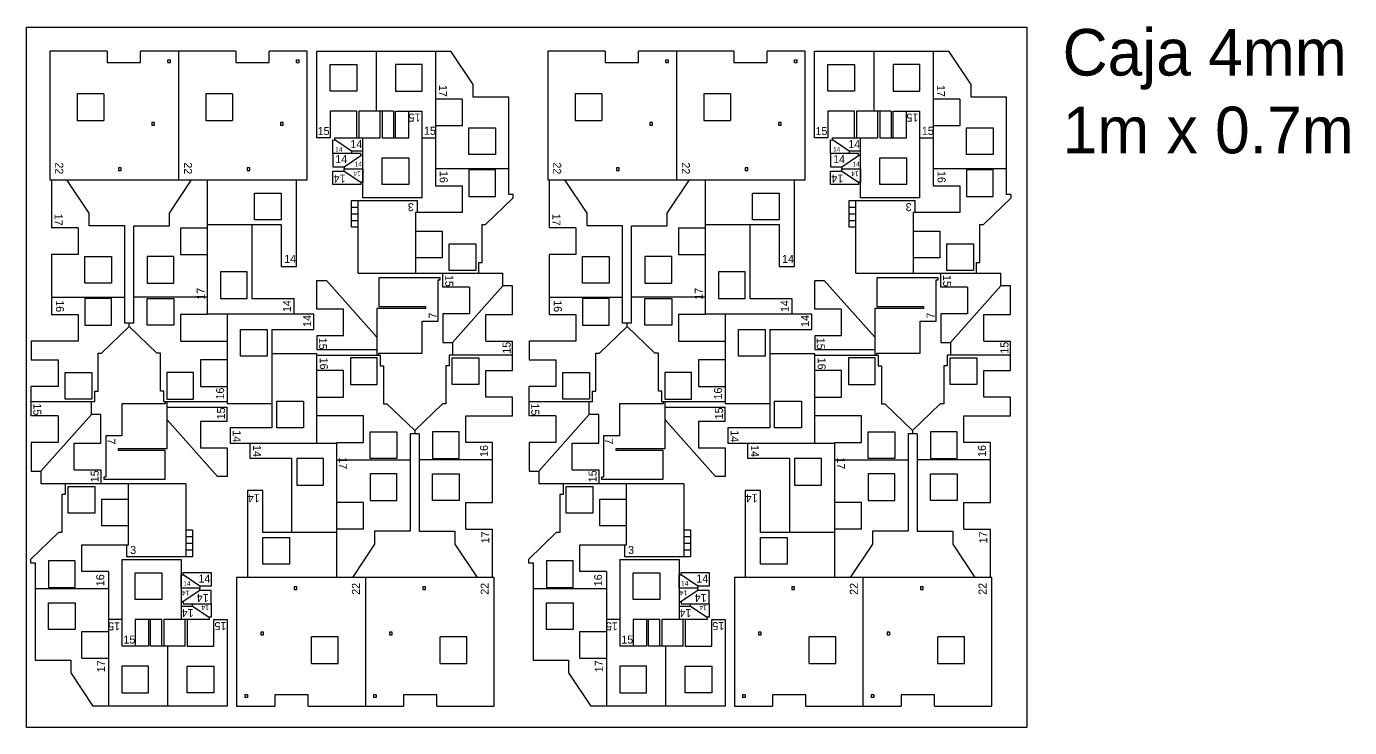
# Model space of a CAD drawing. Extents: x 68 to 168, y -112 to 57.
# Drawn here: x 68.4 to 167.6, y -53.3 to -0.8 of the extents above; entities that cross this region are included whole.
import ezdxf

# ---------------------------------------------------------------- set-up
doc = ezdxf.new("R2010")
doc.units = 0
doc.header["$MEASUREMENT"] = 0
doc.layers.get('0').update_dxf_attribs({"linetype": 'CONTINUOUS'})

msp = doc.modelspace()

# ---------------------------------------------------------------- linework, layer by layer
at = {"color": 1}
for p, q in [((70.121, -2.595), (70.121, -12.245)), ((74.421, -2.595), (70.121, -2.595)), ((74.421, -2.595), (74.421, -3.445)), ((84.071, -2.595), (76.921, -2.595)), ((76.921, -3.445), (76.921, -2.595)), ((79.771, -2.595), (79.771, -12.245)), ((84.071, -2.595), (84.071, -3.445)), ((89.421, -2.595), (86.571, -2.595)), ((86.571, -3.445), (86.571, -2.595)), ((89.421, -12.245), (89.421, -2.595)), ((90.125, -2.595), (100.192, -2.595)), ((90.125, -9.095), (90.125, -2.595)), ((94.575, -2.595), (94.575, -7.095)), ((99.025, -2.595), (99.025, -12.695)), ((101.858, -5.095), (100.192, -2.595)), ((107.444, -2.595), (107.444, -12.245)), ((111.744, -2.595), (107.444, -2.595)), ((111.744, -2.595), (111.744, -3.445)), ((121.394, -2.595), (114.244, -2.595)), ((114.244, -3.445), (114.244, -2.595)), ((117.094, -2.595), (117.094, -12.245)), ((121.394, -2.595), (121.394, -3.445)), ((126.744, -2.595), (123.894, -2.595)), ((123.894, -3.445), (123.894, -2.595)), ((126.744, -12.245), (126.744, -2.595)), ((127.449, -2.595), (137.515, -2.595)), ((127.449, -9.095), (127.449, -2.595)), ((131.899, -2.595), (131.899, -7.095)), ((136.349, -2.595), (136.349, -12.695)), ((139.182, -5.095), (137.515, -2.595)), ((74.421, -3.445), (76.921, -3.445)), ((78.971, -3.445), (78.971, -3.245)), ((78.971, -3.245), (79.171, -3.245)), ((78.971, -3.445), (79.171, -3.445)), ((79.171, -3.445), (79.171, -3.245)), ((84.071, -3.445), (86.571, -3.445)), ((88.621, -3.445), (88.621, -3.245)), ((88.621, -3.245), (88.821, -3.245)), ((88.621, -3.445), (88.821, -3.445)), ((88.821, -3.445), (88.821, -3.245)), ((91.125, -5.595), (91.125, -3.595)), ((91.125, -3.595), (93.125, -3.595)), ((93.125, -3.595), (93.125, -5.595)), ((98.025, -3.595), (96.025, -3.595)), ((96.025, -3.595), (96.025, -5.595)), ((98.025, -5.595), (98.025, -3.595)), ((111.744, -3.445), (114.244, -3.445)), ((116.294, -3.445), (116.294, -3.245)), ((116.294, -3.245), (116.494, -3.245)), ((116.294, -3.445), (116.494, -3.445)), ((116.494, -3.445), (116.494, -3.245)), ((121.394, -3.445), (123.894, -3.445)), ((125.944, -3.445), (125.944, -3.245)), ((125.944, -3.245), (126.144, -3.245)), ((125.944, -3.445), (126.144, -3.445)), ((126.144, -3.445), (126.144, -3.245)), ((128.449, -5.595), (128.449, -3.595)), ((128.449, -3.595), (130.449, -3.595)), ((130.449, -3.595), (130.449, -5.595)), ((135.349, -3.595), (133.349, -3.595)), ((133.349, -3.595), (133.349, -5.595)), ((135.349, -5.595), (135.349, -3.595)), ((72.171, -5.795), (72.171, -7.795)), ((74.171, -5.795), (72.171, -5.795)), ((74.171, -5.795), (74.171, -7.795)), ((81.821, -5.795), (81.821, -7.795)), ((83.821, -5.795), (81.821, -5.795)), ((83.821, -5.795), (83.821, -7.795)), ((93.125, -5.595), (91.125, -5.595)), ((96.025, -5.595), (98.025, -5.595)), ((101.858, -6.045), (101.858, -5.095)), ((109.494, -5.795), (109.494, -7.795)), ((111.494, -5.795), (109.494, -5.795)), ((111.494, -5.795), (111.494, -7.795)), ((119.144, -5.795), (119.144, -7.795)), ((121.144, -5.795), (119.144, -5.795)), ((121.144, -5.795), (121.144, -7.795)), ((130.449, -5.595), (128.449, -5.595)), ((133.349, -5.595), (135.349, -5.595)), ((139.182, -6.045), (139.182, -5.095)), ((101.025, -6.195), (99.025, -6.195)), ((101.025, -6.195), (101.025, -8.195)), ((104.525, -6.045), (101.858, -6.045)), ((104.525, -13.345), (104.525, -6.045)), ((138.349, -6.195), (136.349, -6.195)), ((138.349, -6.195), (138.349, -8.195)), ((141.849, -6.045), (139.182, -6.045)), ((141.849, -13.345), (141.849, -6.045)), ((72.171, -7.795), (74.171, -7.795)), ((81.821, -7.795), (83.821, -7.795)), ((91.125, -7.095), (91.125, -9.095)), ((93.125, -7.095), (91.125, -7.095)), ((93.125, -9.095), (93.125, -7.095)), ((93.275, -7.095), (93.275, -9.095)), ((95.875, -7.095), (93.275, -7.095)), ((95.875, -7.095), (95.875, -9.095)), ((96.025, -7.095), (98.025, -7.095)), ((96.025, -9.095), (96.025, -7.095)), ((97.025, -9.095), (97.025, -7.095)), ((109.494, -7.795), (111.494, -7.795)), ((119.144, -7.795), (121.144, -7.795)), ((128.449, -7.095), (128.449, -9.095)), ((130.449, -7.095), (128.449, -7.095)), ((130.449, -9.095), (130.449, -7.095)), ((130.599, -7.095), (130.599, -9.095)), ((133.199, -7.095), (130.599, -7.095)), ((133.199, -7.095), (133.199, -9.095)), ((133.349, -7.095), (135.349, -7.095)), ((133.349, -9.095), (133.349, -7.095)), ((134.349, -9.095), (134.349, -7.095)), ((77.971, -7.945), (77.771, -7.945)), ((77.771, -7.945), (77.771, -8.145)), ((77.771, -8.145), (77.971, -8.145)), ((77.971, -8.145), (77.971, -7.945)), ((87.621, -7.945), (87.421, -7.945)), ((87.421, -7.945), (87.421, -8.145)), ((87.421, -8.145), (87.621, -8.145)), ((87.621, -8.145), (87.621, -7.945)), ((101.025, -8.195), (99.025, -8.195)), ((101.525, -8.345), (103.525, -8.345)), ((101.525, -10.345), (101.525, -8.345)), ((103.525, -8.345), (103.525, -10.345)), ((115.294, -7.945), (115.094, -7.945)), ((115.094, -7.945), (115.094, -8.145)), ((115.094, -8.145), (115.294, -8.145)), ((115.294, -8.145), (115.294, -7.945)), ((124.944, -7.945), (124.744, -7.945)), ((124.744, -7.945), (124.744, -8.145)), ((124.744, -8.145), (124.944, -8.145)), ((124.944, -8.145), (124.944, -7.945)), ((138.349, -8.195), (136.349, -8.195)), ((138.849, -8.345), (140.849, -8.345)), ((138.849, -10.345), (138.849, -8.345)), ((140.849, -8.345), (140.849, -10.345)), ((91.125, -9.095), (90.125, -9.095)), ((91.475, -9.262), (91.475, -9.095)), ((91.475, -9.095), (94.875, -9.095)), ((92.725, -10.095), (91.475, -9.262)), ((98.025, -9.095), (99.025, -9.095)), ((128.449, -9.095), (127.449, -9.095)), ((128.799, -9.262), (128.799, -9.095)), ((128.799, -9.095), (132.199, -9.095)), ((130.049, -10.095), (128.799, -9.262)), ((135.349, -9.095), (136.349, -9.095)), ((91.325, -10.262), (91.325, -11.262)), ((93.425, -10.262), (91.325, -10.262)), ((92.175, -11.262), (93.425, -10.429)), ((93.575, -10.095), (92.725, -10.095)), ((93.425, -10.429), (93.425, -10.262)), ((103.525, -10.345), (101.525, -10.345)), ((128.648, -10.262), (128.648, -11.262)), ((130.748, -10.262), (128.648, -10.262)), ((129.498, -11.262), (130.748, -10.429)), ((130.899, -10.095), (130.049, -10.095)), ((130.748, -10.429), (130.748, -10.262)), ((140.849, -10.345), (138.849, -10.345)), ((75.271, -11.345), (75.271, -11.545)), ((75.471, -11.345), (75.271, -11.345)), ((75.271, -11.545), (75.471, -11.545)), ((75.471, -11.545), (75.471, -11.345)), ((84.921, -11.345), (84.921, -11.545)), ((85.121, -11.345), (84.921, -11.345)), ((84.921, -11.545), (85.121, -11.545)), ((85.121, -11.545), (85.121, -11.345)), ((91.325, -11.262), (92.175, -11.262)), ((99.025, -11.395), (104.525, -11.395)), ((103.525, -11.495), (101.525, -11.495)), ((101.525, -11.495), (101.525, -13.495)), ((103.525, -13.495), (103.525, -11.495)), ((112.594, -11.345), (112.594, -11.545)), ((112.794, -11.345), (112.594, -11.345)), ((112.594, -11.545), (112.794, -11.545)), ((112.794, -11.545), (112.794, -11.345)), ((122.244, -11.345), (122.244, -11.545)), ((122.444, -11.345), (122.244, -11.345)), ((122.244, -11.545), (122.444, -11.545)), ((122.444, -11.545), (122.444, -11.345)), ((128.648, -11.262), (129.498, -11.262)), ((136.349, -11.395), (141.849, -11.395)), ((140.849, -11.495), (138.849, -11.495)), ((138.849, -11.495), (138.849, -13.495)), ((140.849, -13.495), (140.849, -11.495)), ((70.121, -12.245), (89.421, -12.245)), ((70.233, -12.245), (70.233, -15.845)), ((73.067, -14.745), (71.4, -12.245)), ((79.08, -14.745), (80.747, -12.245)), ((81.913, -12.245), (81.913, -22.345)), ((99.025, -12.695), (101.025, -12.695)), ((101.025, -12.695), (101.025, -14.695)), ((107.444, -12.245), (126.744, -12.245)), ((107.557, -12.245), (107.557, -15.845)), ((110.39, -14.745), (108.723, -12.245)), ((116.403, -14.745), (118.07, -12.245)), ((119.237, -12.245), (119.237, -22.345)), ((136.349, -12.695), (138.349, -12.695)), ((138.349, -12.695), (138.349, -14.695)), ((92.725, -15.795), (92.725, -13.795)), ((92.725, -13.795), (97.675, -13.795)), ((93.225, -19.245), (93.225, -13.795)), ((97.675, -14.695), (97.675, -13.795)), ((101.525, -13.495), (103.525, -13.495)), ((102.785, -15.595), (104.865, -13.595)), ((104.865, -13.345), (104.525, -13.345)), ((104.865, -13.595), (104.865, -13.345)), ((130.049, -15.795), (130.049, -13.795)), ((130.049, -13.795), (134.999, -13.795)), ((130.549, -19.245), (130.549, -13.795)), ((134.999, -14.695), (134.999, -13.795)), ((138.849, -13.495), (140.849, -13.495)), ((140.109, -15.595), (142.189, -13.595)), ((142.189, -13.345), (141.849, -13.345)), ((142.189, -13.595), (142.189, -13.345)), ((73.067, -15.695), (73.067, -14.745)), ((79.08, -15.695), (79.08, -14.745)), ((92.725, -14.295), (93.225, -14.295)), ((92.725, -14.795), (93.225, -14.795)), ((97.525, -14.695), (97.525, -19.245)), ((101.025, -14.695), (97.525, -14.695)), ((110.39, -15.695), (110.39, -14.745)), ((116.403, -15.695), (116.403, -14.745)), ((130.049, -14.295), (130.549, -14.295)), ((130.049, -14.795), (130.549, -14.795)), ((134.849, -14.695), (134.849, -19.245)), ((138.349, -14.695), (134.849, -14.695)), ((72.233, -15.845), (70.233, -15.845)), ((72.233, -15.845), (72.233, -17.845)), ((75.733, -15.695), (73.067, -15.695)), ((75.733, -22.995), (75.733, -15.695)), ((76.413, -15.695), (79.08, -15.695)), ((76.413, -22.995), (76.413, -15.695)), ((79.913, -15.845), (79.913, -17.845)), ((79.913, -15.845), (81.913, -15.845)), ((92.725, -15.295), (93.225, -15.295)), ((93.225, -15.795), (92.725, -15.795)), ((102.525, -15.595), (102.785, -15.595)), ((102.525, -18.445), (102.525, -15.595)), ((109.557, -15.845), (107.557, -15.845)), ((109.557, -15.845), (109.557, -17.845)), ((113.057, -15.695), (110.39, -15.695)), ((113.057, -22.995), (113.057, -15.695)), ((113.737, -15.695), (116.403, -15.695)), ((113.737, -22.995), (113.737, -15.695)), ((117.237, -15.845), (117.237, -17.845)), ((117.237, -15.845), (119.237, -15.845)), ((130.049, -15.295), (130.549, -15.295)), ((130.549, -15.795), (130.049, -15.795)), ((139.849, -15.595), (140.109, -15.595)), ((139.849, -18.445), (139.849, -15.595)), ((97.525, -16.095), (99.525, -16.095)), ((99.525, -16.095), (99.525, -18.095)), ((134.849, -16.095), (136.849, -16.095)), ((136.849, -16.095), (136.849, -18.095)), ((72.233, -17.845), (70.233, -17.845)), ((70.233, -17.845), (70.233, -22.345)), ((79.913, -17.845), (81.913, -17.845)), ((100.05, -17.045), (102.05, -17.045)), ((100.05, -19.045), (100.05, -17.045)), ((102.05, -17.045), (102.05, -19.045)), ((109.557, -17.845), (107.557, -17.845)), ((107.557, -17.845), (107.557, -22.345)), ((117.237, -17.845), (119.237, -17.845)), ((137.374, -17.045), (139.374, -17.045)), ((137.374, -19.045), (137.374, -17.045)), ((139.374, -17.045), (139.374, -19.045)), ((72.733, -17.995), (74.733, -17.995)), ((72.733, -19.995), (72.733, -17.995)), ((74.733, -17.995), (74.733, -19.995)), ((77.413, -17.995), (77.413, -19.995)), ((79.413, -17.995), (77.413, -17.995)), ((79.413, -19.995), (79.413, -17.995)), ((99.525, -18.095), (97.525, -18.095)), ((102.275, -19.245), (102.275, -18.445)), ((102.275, -18.445), (102.525, -18.445)), ((110.057, -17.995), (112.057, -17.995)), ((110.057, -19.995), (110.057, -17.995)), ((112.057, -17.995), (112.057, -19.995)), ((114.737, -17.995), (114.737, -19.995)), ((116.737, -17.995), (114.737, -17.995)), ((116.737, -19.995), (116.737, -17.995)), ((136.849, -18.095), (134.849, -18.095)), ((139.599, -19.245), (139.599, -18.445)), ((139.599, -18.445), (139.849, -18.445)), ((82.913, -19.155), (82.913, -21.155)), ((84.913, -19.155), (82.913, -19.155)), ((84.913, -21.155), (84.913, -19.155)), ((90.133, -21.945), (90.133, -19.795)), ((90.133, -19.795), (90.855, -19.795)), ((90.855, -19.795), (94.633, -24.045)), ((93.225, -19.245), (104.091, -19.245)), ((99.591, -20.295), (99.591, -19.245)), ((102.05, -19.045), (100.05, -19.045)), ((104.091, -20.195), (104.091, -19.245)), ((120.237, -19.155), (120.237, -21.155)), ((122.237, -19.155), (120.237, -19.155)), ((122.237, -21.155), (122.237, -19.155)), ((127.457, -21.945), (127.457, -19.795)), ((127.457, -19.795), (128.179, -19.795)), ((128.179, -19.795), (131.957, -24.045)), ((130.549, -19.245), (141.415, -19.245)), ((136.915, -20.295), (136.915, -19.245)), ((139.374, -19.045), (137.374, -19.045)), ((141.415, -20.195), (141.415, -19.245)), ((74.733, -19.995), (72.733, -19.995)), ((77.413, -19.995), (79.413, -19.995)), ((101.591, -20.295), (99.591, -20.295)), ((100.313, -24.445), (104.091, -20.195)), ((101.591, -20.295), (101.591, -22.295)), ((104.813, -20.195), (104.091, -20.195)), ((104.813, -22.345), (104.813, -20.195)), ((112.057, -19.995), (110.057, -19.995)), ((114.737, -19.995), (116.737, -19.995)), ((138.915, -20.295), (136.915, -20.295)), ((141.415, -20.195), (137.637, -24.445)), ((138.915, -20.295), (138.915, -22.295)), ((142.137, -20.195), (141.415, -20.195)), ((142.137, -22.345), (142.137, -20.195)), ((70.233, -21.045), (75.733, -21.045)), ((74.733, -21.145), (72.733, -21.145)), ((72.733, -21.145), (72.733, -23.145)), ((74.733, -23.145), (74.733, -21.145)), ((81.913, -21.045), (76.413, -21.045)), ((77.413, -21.145), (79.413, -21.145)), ((77.413, -23.145), (77.413, -21.145)), ((79.413, -21.145), (79.413, -23.145)), ((82.913, -21.155), (84.913, -21.155)), ((107.557, -21.045), (113.057, -21.045)), ((112.057, -21.145), (110.057, -21.145)), ((110.057, -21.145), (110.057, -23.145)), ((112.057, -23.145), (112.057, -21.145)), ((119.237, -21.045), (113.737, -21.045)), ((114.737, -21.145), (116.737, -21.145)), ((114.737, -23.145), (114.737, -21.145)), ((116.737, -21.145), (116.737, -23.145)), ((120.237, -21.155), (122.237, -21.155)), ((70.233, -22.345), (72.233, -22.345)), ((72.233, -22.345), (72.233, -24.345)), ((79.913, -22.345), (79.913, -24.345)), ((81.913, -22.345), (79.913, -22.345)), ((89.913, -22.305), (81.913, -22.305)), ((92.133, -21.945), (90.133, -21.945)), ((92.133, -23.945), (92.133, -21.945)), ((99.591, -22.295), (99.591, -24.445)), ((101.591, -22.295), (99.591, -22.295)), ((102.813, -22.345), (104.813, -22.345)), ((102.813, -24.345), (102.813, -22.345)), ((107.557, -22.345), (109.557, -22.345)), ((109.557, -22.345), (109.557, -24.345)), ((117.237, -22.345), (117.237, -24.345)), ((119.237, -22.345), (117.237, -22.345)), ((127.237, -22.305), (119.237, -22.305)), ((129.457, -21.945), (127.457, -21.945)), ((129.457, -23.945), (129.457, -21.945)), ((136.915, -22.295), (136.915, -24.445)), ((138.915, -22.295), (136.915, -22.295)), ((140.137, -22.345), (142.137, -22.345)), ((140.137, -24.345), (140.137, -22.345)), ((72.733, -23.145), (74.733, -23.145)), ((73.993, -25.245), (76.073, -23.245)), ((76.413, -22.995), (75.733, -22.995)), ((76.073, -23.245), (76.073, -22.995)), ((78.153, -25.245), (76.073, -23.245)), ((79.413, -23.145), (77.413, -23.145)), ((84.413, -25.455), (84.413, -23.455)), ((84.413, -23.455), (86.413, -23.455)), ((86.413, -23.455), (86.413, -25.455)), ((86.773, -23.455), (86.773, -30.835)), ((110.057, -23.145), (112.057, -23.145)), ((111.317, -25.245), (113.397, -23.245)), ((113.737, -22.995), (113.057, -22.995)), ((113.397, -23.245), (113.397, -22.995)), ((115.477, -25.245), (113.397, -23.245)), ((116.737, -23.145), (114.737, -23.145)), ((121.737, -25.455), (121.737, -23.455)), ((121.737, -23.455), (123.737, -23.455)), ((123.737, -23.455), (123.737, -25.455)), ((124.097, -23.455), (124.097, -30.835)), ((68.733, -24.345), (68.733, -25.745)), ((72.233, -24.345), (68.733, -24.345)), ((79.913, -24.345), (83.413, -24.345)), ((92.133, -23.945), (90.133, -23.945)), ((90.133, -23.945), (90.133, -24.995)), ((99.591, -24.445), (100.313, -24.445)), ((100.313, -24.445), (100.313, -25.395)), ((102.813, -24.345), (104.813, -24.345)), ((104.813, -26.545), (104.813, -24.345)), ((106.057, -24.345), (106.057, -25.745)), ((109.557, -24.345), (106.057, -24.345)), ((117.237, -24.345), (120.737, -24.345)), ((129.457, -23.945), (127.457, -23.945)), ((127.457, -23.945), (127.457, -24.995)), ((136.915, -24.445), (137.637, -24.445)), ((137.637, -24.445), (137.637, -25.395)), ((140.137, -24.345), (142.137, -24.345)), ((142.137, -26.545), (142.137, -24.345)), ((68.733, -25.745), (70.733, -25.745)), ((70.733, -25.745), (70.733, -27.745)), ((73.733, -25.245), (73.993, -25.245)), ((73.733, -28.095), (73.733, -25.245)), ((78.413, -25.245), (78.153, -25.245)), ((78.413, -28.095), (78.413, -25.245)), ((83.413, -25.745), (81.413, -25.745)), ((81.413, -25.745), (81.413, -27.745)), ((86.413, -25.455), (84.413, -25.455)), ((94.633, -24.995), (90.133, -24.995)), ((92.658, -25.595), (92.658, -27.595)), ((94.658, -25.595), (92.658, -25.595)), ((94.658, -27.595), (94.658, -25.595)), ((94.883, -25.395), (94.883, -26.195)), ((100.063, -25.395), (100.063, -26.195)), ((104.813, -25.395), (100.063, -25.395)), ((100.288, -27.595), (100.288, -25.595)), ((100.288, -25.595), (102.288, -25.595)), ((102.288, -25.595), (102.288, -27.595)), ((106.057, -25.745), (108.057, -25.745)), ((108.057, -25.745), (108.057, -27.745)), ((111.057, -25.245), (111.317, -25.245)), ((111.057, -28.095), (111.057, -25.245)), ((115.737, -25.245), (115.477, -25.245)), ((115.737, -28.095), (115.737, -25.245)), ((120.737, -25.745), (118.737, -25.745)), ((118.737, -25.745), (118.737, -27.745)), ((123.737, -25.455), (121.737, -25.455)), ((131.957, -24.995), (127.457, -24.995)), ((129.982, -25.595), (129.982, -27.595)), ((131.982, -25.595), (129.982, -25.595)), ((131.982, -27.595), (131.982, -25.595)), ((132.207, -25.395), (132.207, -26.195)), ((137.387, -25.395), (137.387, -26.195)), ((142.137, -25.395), (137.387, -25.395)), ((137.612, -27.595), (137.612, -25.595)), ((137.612, -25.595), (139.612, -25.595)), ((139.612, -25.595), (139.612, -27.595)), ((71.258, -26.695), (73.258, -26.695)), ((71.258, -28.695), (71.258, -26.695)), ((73.258, -26.695), (73.258, -28.695)), ((78.888, -26.695), (78.888, -28.695)), ((80.888, -26.695), (78.888, -26.695)), ((80.888, -28.695), (80.888, -26.695)), ((92.133, -26.545), (90.133, -26.545)), ((92.133, -28.545), (92.133, -26.545)), ((94.883, -26.195), (95.133, -26.195)), ((95.133, -26.195), (95.133, -29.045)), ((99.813, -26.195), (99.813, -29.045)), ((100.063, -26.195), (99.813, -26.195)), ((102.813, -26.545), (104.813, -26.545)), ((102.813, -28.545), (102.813, -26.545)), ((108.582, -26.695), (110.582, -26.695)), ((108.582, -28.695), (108.582, -26.695)), ((110.582, -26.695), (110.582, -28.695)), ((116.212, -26.695), (116.212, -28.695)), ((118.212, -26.695), (116.212, -26.695)), ((118.212, -28.695), (118.212, -26.695)), ((129.457, -26.545), (127.457, -26.545)), ((129.457, -28.545), (129.457, -26.545)), ((132.207, -26.195), (132.457, -26.195)), ((132.457, -26.195), (132.457, -29.045)), ((137.137, -26.195), (137.137, -29.045)), ((137.387, -26.195), (137.137, -26.195)), ((140.137, -26.545), (142.137, -26.545)), ((140.137, -28.545), (140.137, -26.545)), ((68.733, -29.945), (68.733, -27.745)), ((70.733, -27.745), (68.733, -27.745)), ((81.413, -27.745), (83.413, -27.745)), ((92.658, -27.595), (94.658, -27.595)), ((102.288, -27.595), (100.288, -27.595)), ((106.057, -29.945), (106.057, -27.745)), ((108.057, -27.745), (106.057, -27.745)), ((118.737, -27.745), (120.737, -27.745)), ((129.982, -27.595), (131.982, -27.595)), ((139.612, -27.595), (137.612, -27.595)), ((73.258, -28.695), (71.258, -28.695)), ((73.483, -28.895), (73.483, -28.095)), ((73.483, -28.095), (73.733, -28.095)), ((78.663, -28.095), (78.413, -28.095)), ((78.663, -28.895), (78.663, -28.095)), ((78.888, -28.695), (80.888, -28.695)), ((90.133, -28.545), (92.133, -28.545)), ((104.813, -28.545), (102.813, -28.545)), ((104.813, -29.945), (104.813, -28.545)), ((110.582, -28.695), (108.582, -28.695)), ((110.807, -28.895), (110.807, -28.095)), ((110.807, -28.095), (111.057, -28.095)), ((115.987, -28.095), (115.737, -28.095)), ((115.987, -28.895), (115.987, -28.095)), ((116.212, -28.695), (118.212, -28.695)), ((127.457, -28.545), (129.457, -28.545)), ((142.137, -28.545), (140.137, -28.545)), ((142.137, -29.945), (142.137, -28.545)), ((73.483, -28.895), (68.733, -28.895)), ((73.233, -29.845), (73.233, -28.895)), ((83.413, -28.895), (78.663, -28.895)), ((78.913, -29.295), (83.413, -29.295)), ((83.413, -30.345), (83.413, -29.295)), ((87.133, -30.835), (87.133, -28.835)), ((87.133, -28.835), (89.133, -28.835)), ((89.133, -28.835), (89.133, -30.835)), ((95.133, -29.045), (95.393, -29.045)), ((95.393, -29.045), (97.473, -31.045)), ((99.553, -29.045), (97.473, -31.045)), ((99.813, -29.045), (99.553, -29.045)), ((110.807, -28.895), (106.057, -28.895)), ((110.557, -29.845), (110.557, -28.895)), ((120.737, -28.895), (115.987, -28.895)), ((116.237, -29.295), (120.737, -29.295)), ((120.737, -30.345), (120.737, -29.295)), ((124.457, -30.835), (124.457, -28.835)), ((124.457, -28.835), (126.457, -28.835)), ((126.457, -28.835), (126.457, -30.835)), ((132.457, -29.045), (132.717, -29.045)), ((132.717, -29.045), (134.797, -31.045)), ((136.877, -29.045), (134.797, -31.045)), ((137.137, -29.045), (136.877, -29.045)), ((70.733, -29.945), (68.733, -29.945)), ((69.455, -34.095), (73.233, -29.845)), ((70.733, -29.945), (70.733, -31.945)), ((73.955, -29.845), (73.233, -29.845)), ((73.955, -31.995), (73.955, -29.845)), ((82.691, -34.495), (78.913, -30.245)), ((81.413, -30.345), (83.413, -30.345)), ((81.413, -30.345), (81.413, -32.345)), ((93.633, -29.945), (90.133, -29.945)), ((93.633, -31.945), (93.633, -29.945)), ((101.313, -29.945), (104.813, -29.945)), ((101.313, -31.945), (101.313, -29.945)), ((108.057, -29.945), (106.057, -29.945)), ((110.557, -29.845), (106.779, -34.095)), ((108.057, -29.945), (108.057, -31.945)), ((111.279, -29.845), (110.557, -29.845)), ((111.279, -31.995), (111.279, -29.845)), ((120.015, -34.495), (116.237, -30.245)), ((118.737, -30.345), (120.737, -30.345)), ((118.737, -30.345), (118.737, -32.345)), ((130.957, -29.945), (127.457, -29.945)), ((130.957, -31.945), (130.957, -29.945)), ((138.637, -29.945), (142.137, -29.945)), ((138.637, -31.945), (138.637, -29.945)), ((89.133, -30.835), (87.133, -30.835)), ((94.133, -33.145), (94.133, -31.145)), ((94.133, -31.145), (96.133, -31.145)), ((96.133, -31.145), (96.133, -33.145)), ((97.133, -31.295), (97.133, -38.595)), ((97.813, -31.295), (97.133, -31.295)), ((97.473, -31.045), (97.473, -31.295)), ((97.813, -31.295), (97.813, -38.595)), ((100.813, -31.145), (98.813, -31.145)), ((98.813, -31.145), (98.813, -33.145)), ((100.813, -33.145), (100.813, -31.145)), ((126.457, -30.835), (124.457, -30.835)), ((131.457, -33.145), (131.457, -31.145)), ((131.457, -31.145), (133.457, -31.145)), ((133.457, -31.145), (133.457, -33.145)), ((134.457, -31.295), (134.457, -38.595)), ((135.137, -31.295), (134.457, -31.295)), ((134.797, -31.045), (134.797, -31.295)), ((135.137, -31.295), (135.137, -38.595)), ((138.137, -31.145), (136.137, -31.145)), ((136.137, -31.145), (136.137, -33.145)), ((138.137, -33.145), (138.137, -31.145)), ((68.733, -31.945), (68.733, -34.095)), ((70.733, -31.945), (68.733, -31.945)), ((71.955, -31.995), (73.955, -31.995)), ((71.955, -33.995), (71.955, -31.995)), ((81.413, -32.345), (83.413, -32.345)), ((83.413, -32.345), (83.413, -34.495)), ((91.633, -42.045), (91.633, -31.945)), ((91.633, -31.945), (93.633, -31.945)), ((103.313, -31.945), (101.313, -31.945)), ((103.313, -36.445), (103.313, -31.945)), ((106.057, -31.945), (106.057, -34.095)), ((108.057, -31.945), (106.057, -31.945)), ((109.279, -31.995), (111.279, -31.995)), ((109.279, -33.995), (109.279, -31.995)), ((118.737, -32.345), (120.737, -32.345)), ((120.737, -32.345), (120.737, -34.495)), ((128.957, -42.045), (128.957, -31.945)), ((128.957, -31.945), (130.957, -31.945)), ((140.637, -31.945), (138.637, -31.945)), ((140.637, -36.445), (140.637, -31.945)), ((90.633, -33.135), (88.633, -33.135)), ((88.633, -33.135), (88.633, -35.135)), ((90.633, -35.135), (90.633, -33.135)), ((91.633, -33.245), (97.133, -33.245)), ((96.133, -33.145), (94.133, -33.145)), ((103.313, -33.245), (97.813, -33.245)), ((98.813, -33.145), (100.813, -33.145)), ((127.957, -33.135), (125.957, -33.135)), ((125.957, -33.135), (125.957, -35.135)), ((127.957, -35.135), (127.957, -33.135)), ((128.957, -33.245), (134.457, -33.245)), ((133.457, -33.145), (131.457, -33.145)), ((140.637, -33.245), (135.137, -33.245)), ((136.137, -33.145), (138.137, -33.145)), ((68.733, -34.095), (69.455, -34.095)), ((69.455, -34.095), (69.455, -35.045)), ((71.955, -33.995), (73.955, -33.995)), ((73.955, -33.995), (73.955, -35.045)), ((83.413, -34.495), (82.691, -34.495)), ((96.133, -34.295), (94.133, -34.295)), ((94.133, -34.295), (94.133, -36.295)), ((96.133, -36.295), (96.133, -34.295)), ((98.813, -34.295), (100.813, -34.295)), ((98.813, -36.295), (98.813, -34.295)), ((100.813, -34.295), (100.813, -36.295)), ((106.057, -34.095), (106.779, -34.095)), ((106.779, -34.095), (106.779, -35.045)), ((109.279, -33.995), (111.279, -33.995)), ((111.279, -33.995), (111.279, -35.045)), ((120.737, -34.495), (120.015, -34.495)), ((133.457, -34.295), (131.457, -34.295)), ((131.457, -34.295), (131.457, -36.295)), ((133.457, -36.295), (133.457, -34.295)), ((136.137, -34.295), (138.137, -34.295)), ((136.137, -36.295), (136.137, -34.295)), ((138.137, -34.295), (138.137, -36.295)), ((80.321, -35.045), (69.455, -35.045)), ((71.271, -35.045), (71.271, -35.845)), ((71.496, -37.245), (71.496, -35.245)), ((71.496, -35.245), (73.496, -35.245)), ((73.496, -35.245), (73.496, -37.245)), ((76.021, -39.595), (76.021, -35.045)), ((80.321, -35.045), (80.321, -40.495)), ((88.633, -35.135), (90.633, -35.135)), ((117.645, -35.045), (106.779, -35.045)), ((108.595, -35.045), (108.595, -35.845)), ((108.82, -37.245), (108.82, -35.245)), ((108.82, -35.245), (110.82, -35.245)), ((110.82, -35.245), (110.82, -37.245)), ((113.345, -39.595), (113.345, -35.045)), ((117.645, -35.045), (117.645, -40.495)), ((125.957, -35.135), (127.957, -35.135)), ((71.021, -35.845), (71.021, -38.695)), ((71.271, -35.845), (71.021, -35.845)), ((74.021, -36.195), (76.021, -36.195)), ((74.021, -38.195), (74.021, -36.195)), ((93.633, -36.445), (91.633, -36.445)), ((93.633, -38.445), (93.633, -36.445)), ((94.133, -36.295), (96.133, -36.295)), ((100.813, -36.295), (98.813, -36.295)), ((101.313, -38.445), (101.313, -36.445)), ((101.313, -36.445), (103.313, -36.445)), ((108.345, -35.845), (108.345, -38.695)), ((108.595, -35.845), (108.345, -35.845)), ((111.345, -36.195), (113.345, -36.195)), ((111.345, -38.195), (111.345, -36.195)), ((130.957, -36.445), (128.957, -36.445)), ((130.957, -38.445), (130.957, -36.445)), ((131.457, -36.295), (133.457, -36.295)), ((138.137, -36.295), (136.137, -36.295)), ((138.637, -38.445), (138.637, -36.445)), ((138.637, -36.445), (140.637, -36.445)), ((73.496, -37.245), (71.496, -37.245)), ((110.82, -37.245), (108.82, -37.245)), ((76.021, -38.195), (74.021, -38.195)), ((80.321, -38.495), (80.821, -38.495)), ((80.821, -38.495), (80.821, -40.495)), ((93.633, -38.445), (91.633, -38.445)), ((97.133, -38.595), (94.467, -38.595)), ((94.467, -38.595), (94.467, -39.545)), ((97.813, -38.595), (100.48, -38.595)), ((100.48, -38.595), (100.48, -39.545)), ((101.313, -38.445), (103.313, -38.445)), ((103.313, -42.045), (103.313, -38.445)), ((113.345, -38.195), (111.345, -38.195)), ((117.645, -38.495), (118.145, -38.495)), ((118.145, -38.495), (118.145, -40.495)), ((130.957, -38.445), (128.957, -38.445)), ((134.457, -38.595), (131.79, -38.595)), ((131.79, -38.595), (131.79, -39.545)), ((135.137, -38.595), (137.803, -38.595)), ((137.803, -38.595), (137.803, -39.545)), ((138.637, -38.445), (140.637, -38.445)), ((140.637, -42.045), (140.637, -38.445)), ((70.761, -38.695), (68.681, -40.695)), ((71.021, -38.695), (70.761, -38.695)), ((72.521, -39.595), (76.021, -39.595)), ((72.521, -41.595), (72.521, -39.595)), ((75.871, -39.595), (75.871, -40.495)), ((80.821, -38.995), (80.321, -38.995)), ((80.821, -39.495), (80.321, -39.495)), ((94.467, -39.545), (92.8, -42.045)), ((100.48, -39.545), (102.147, -42.045)), ((108.085, -38.695), (106.005, -40.695)), ((108.345, -38.695), (108.085, -38.695)), ((109.845, -39.595), (113.345, -39.595)), ((109.845, -41.595), (109.845, -39.595)), ((113.195, -39.595), (113.195, -40.495)), ((118.145, -38.995), (117.645, -38.995)), ((118.145, -39.495), (117.645, -39.495)), ((131.79, -39.545), (130.123, -42.045)), ((137.803, -39.545), (139.47, -42.045)), ((80.821, -40.495), (75.871, -40.495)), ((80.821, -39.995), (80.321, -39.995)), ((118.145, -40.495), (113.195, -40.495)), ((118.145, -39.995), (117.645, -39.995)), ((68.681, -40.695), (68.681, -40.945)), ((68.681, -40.945), (69.021, -40.945)), ((69.021, -40.945), (69.021, -48.245)), ((72.021, -40.795), (70.021, -40.795)), ((70.021, -40.795), (70.021, -42.795)), ((72.021, -42.795), (72.021, -40.795)), ((74.521, -41.595), (72.521, -41.595)), ((74.521, -41.595), (74.521, -51.695)), ((106.005, -40.695), (106.005, -40.945)), ((106.005, -40.945), (106.345, -40.945)), ((106.345, -40.945), (106.345, -48.245)), ((109.345, -40.795), (107.345, -40.795)), ((107.345, -40.795), (107.345, -42.795)), ((109.345, -42.795), (109.345, -40.795)), ((111.845, -41.595), (109.845, -41.595)), ((111.845, -41.595), (111.845, -51.695)), ((84.126, -42.045), (84.126, -51.695)), ((103.426, -42.045), (84.126, -42.045)), ((93.776, -42.045), (93.776, -51.695)), ((103.426, -51.695), (103.426, -42.045)), ((121.449, -42.045), (121.449, -51.695)), ((140.749, -42.045), (121.449, -42.045)), ((131.099, -51.695), (131.099, -42.045)), ((140.749, -51.695), (140.749, -42.045)), ((74.521, -42.895), (69.021, -42.895)), ((70.021, -42.795), (72.021, -42.795)), ((81.372, -43.028), (80.122, -43.861)), ((82.222, -43.028), (81.372, -43.028)), ((82.222, -44.028), (82.222, -43.028)), ((88.426, -42.745), (88.426, -42.945)), ((88.626, -42.745), (88.426, -42.745)), ((88.426, -42.945), (88.626, -42.945)), ((88.626, -42.945), (88.626, -42.745)), ((98.076, -42.745), (98.076, -42.945)), ((98.276, -42.745), (98.076, -42.745)), ((98.076, -42.945), (98.276, -42.945)), ((98.276, -42.945), (98.276, -42.745)), ((111.845, -42.895), (106.345, -42.895)), ((107.345, -42.795), (109.345, -42.795)), ((118.695, -43.028), (117.445, -43.861)), ((119.545, -43.028), (118.695, -43.028)), ((119.545, -44.028), (119.545, -43.028)), ((125.749, -42.745), (125.749, -42.945)), ((125.949, -42.745), (125.749, -42.745)), ((125.749, -42.945), (125.949, -42.945)), ((125.949, -42.945), (125.949, -42.745)), ((135.399, -42.745), (135.399, -42.945)), ((135.599, -42.745), (135.399, -42.745)), ((135.399, -42.945), (135.599, -42.945)), ((135.599, -42.945), (135.599, -42.745)), ((70.021, -43.945), (72.021, -43.945)), ((70.021, -45.945), (70.021, -43.945)), ((72.021, -43.945), (72.021, -45.945)), ((79.971, -44.195), (80.821, -44.195)), ((80.122, -43.861), (80.122, -44.028)), ((80.122, -44.028), (82.222, -44.028)), ((80.821, -44.195), (82.071, -45.028)), ((107.345, -43.945), (109.345, -43.945)), ((107.345, -45.945), (107.345, -43.945)), ((109.345, -43.945), (109.345, -45.945)), ((117.295, -44.195), (118.145, -44.195)), ((117.445, -43.861), (117.445, -44.028)), ((117.445, -44.028), (119.545, -44.028)), ((118.145, -44.195), (119.395, -45.028)), ((75.521, -45.195), (74.521, -45.195)), ((76.521, -45.195), (76.521, -47.195)), ((77.521, -45.195), (77.521, -47.195)), ((77.671, -47.195), (77.671, -45.195)), ((80.271, -47.195), (80.271, -45.195)), ((80.421, -45.195), (80.421, -47.195)), ((82.071, -45.028), (82.071, -45.195)), ((82.421, -47.195), (82.421, -45.195)), ((82.421, -45.195), (83.421, -45.195)), ((83.421, -45.195), (83.421, -51.695)), ((112.845, -45.195), (111.845, -45.195)), ((113.845, -45.195), (113.845, -47.195)), ((114.845, -45.195), (114.845, -47.195)), ((114.995, -47.195), (114.995, -45.195)), ((117.595, -47.195), (117.595, -45.195)), ((117.745, -45.195), (117.745, -47.195)), ((119.395, -45.028), (119.395, -45.195)), ((119.745, -47.195), (119.745, -45.195)), ((119.745, -45.195), (120.745, -45.195)), ((120.745, -45.195), (120.745, -51.695)), ((72.021, -45.945), (70.021, -45.945)), ((72.521, -48.095), (72.521, -46.095)), ((72.521, -46.095), (74.521, -46.095)), ((85.926, -46.145), (85.926, -46.345)), ((86.126, -46.145), (85.926, -46.145)), ((85.926, -46.345), (86.126, -46.345)), ((86.126, -46.345), (86.126, -46.145)), ((91.726, -46.495), (89.726, -46.495)), ((89.726, -48.495), (89.726, -46.495)), ((91.726, -48.495), (91.726, -46.495)), ((95.576, -46.145), (95.576, -46.345)), ((95.776, -46.145), (95.576, -46.145)), ((95.576, -46.345), (95.776, -46.345)), ((95.776, -46.345), (95.776, -46.145)), ((101.376, -46.495), (99.376, -46.495)), ((99.376, -48.495), (99.376, -46.495)), ((101.376, -48.495), (101.376, -46.495)), ((109.345, -45.945), (107.345, -45.945)), ((109.845, -48.095), (109.845, -46.095)), ((109.845, -46.095), (111.845, -46.095)), ((123.249, -46.145), (123.249, -46.345)), ((123.449, -46.145), (123.249, -46.145)), ((123.249, -46.345), (123.449, -46.345)), ((123.449, -46.345), (123.449, -46.145)), ((129.049, -46.495), (127.049, -46.495)), ((127.049, -48.495), (127.049, -46.495)), ((129.049, -48.495), (129.049, -46.495)), ((132.899, -46.145), (132.899, -46.345)), ((133.099, -46.145), (132.899, -46.145)), ((132.899, -46.345), (133.099, -46.345)), ((133.099, -46.345), (133.099, -46.145)), ((138.699, -46.495), (136.699, -46.495)), ((136.699, -48.495), (136.699, -46.495)), ((138.699, -48.495), (138.699, -46.495)), ((77.521, -47.195), (75.521, -47.195)), ((80.271, -47.195), (77.671, -47.195)), ((78.971, -51.695), (78.971, -47.195)), ((80.421, -47.195), (82.421, -47.195)), ((114.845, -47.195), (112.845, -47.195)), ((117.595, -47.195), (114.995, -47.195)), ((116.295, -51.695), (116.295, -47.195)), ((117.745, -47.195), (119.745, -47.195)), ((69.021, -48.245), (71.688, -48.245)), ((71.688, -48.245), (71.688, -49.195)), ((72.521, -48.095), (74.521, -48.095)), ((89.726, -48.495), (91.726, -48.495)), ((99.376, -48.495), (101.376, -48.495)), ((106.345, -48.245), (109.012, -48.245)), ((109.012, -48.245), (109.012, -49.195)), ((109.845, -48.095), (111.845, -48.095)), ((127.049, -48.495), (129.049, -48.495)), ((136.699, -48.495), (138.699, -48.495)), ((71.688, -49.195), (73.355, -51.695)), ((77.521, -48.695), (75.521, -48.695)), ((75.521, -48.695), (75.521, -50.695)), ((77.521, -50.695), (77.521, -48.695)), ((80.421, -48.695), (82.421, -48.695)), ((80.421, -50.695), (80.421, -48.695)), ((82.421, -48.695), (82.421, -50.695)), ((109.012, -49.195), (110.678, -51.695)), ((114.845, -48.695), (112.845, -48.695)), ((112.845, -48.695), (112.845, -50.695)), ((114.845, -50.695), (114.845, -48.695)), ((117.745, -48.695), (119.745, -48.695)), ((117.745, -50.695), (117.745, -48.695)), ((119.745, -48.695), (119.745, -50.695)), ((75.521, -50.695), (77.521, -50.695)), ((82.421, -50.695), (80.421, -50.695)), ((84.726, -50.845), (84.726, -51.045)), ((84.926, -50.845), (84.726, -50.845)), ((84.926, -51.045), (84.726, -51.045)), ((84.926, -50.845), (84.926, -51.045)), ((89.476, -50.845), (86.976, -50.845)), ((86.976, -50.845), (86.976, -51.695)), ((89.476, -51.695), (89.476, -50.845)), ((94.376, -50.845), (94.376, -51.045)), ((94.576, -50.845), (94.376, -50.845)), ((94.576, -51.045), (94.376, -51.045)), ((94.576, -50.845), (94.576, -51.045)), ((99.126, -50.845), (96.626, -50.845)), ((96.626, -50.845), (96.626, -51.695)), ((99.126, -51.695), (99.126, -50.845)), ((112.845, -50.695), (114.845, -50.695)), ((119.745, -50.695), (117.745, -50.695)), ((122.049, -50.845), (122.049, -51.045)), ((122.249, -50.845), (122.049, -50.845)), ((122.249, -51.045), (122.049, -51.045)), ((122.249, -50.845), (122.249, -51.045)), ((126.799, -50.845), (124.299, -50.845)), ((124.299, -50.845), (124.299, -51.695)), ((126.799, -51.695), (126.799, -50.845)), ((131.699, -50.845), (131.699, -51.045)), ((131.899, -50.845), (131.699, -50.845)), ((131.899, -51.045), (131.699, -51.045)), ((131.899, -50.845), (131.899, -51.045)), ((136.449, -50.845), (133.949, -50.845)), ((133.949, -50.845), (133.949, -51.695)), ((136.449, -51.695), (136.449, -50.845)), ((83.421, -51.695), (73.355, -51.695)), ((84.126, -51.695), (86.976, -51.695)), ((89.476, -51.695), (96.626, -51.695)), ((99.126, -51.695), (103.426, -51.695)), ((120.745, -51.695), (110.678, -51.695)), ((121.449, -51.695), (124.299, -51.695)), ((126.799, -51.695), (133.949, -51.695)), ((136.449, -51.695), (140.749, -51.695))]:
    msp.add_line(p, q, dxfattribs=at)
msp.add_lwpolyline([(68.368, -53.302), (68.368, -0.802), (143.368, -0.802), (143.368, -53.302), (68.368, -53.302)])
for points in [[(94.875, -9.095), (94.875, -7.095)], [(95.025, -7.095), (95.025, -9.095), (97.025, -9.095)], [(98.025, -13.595), (98.025, -7.095)], [(132.199, -9.095), (132.199, -7.095)], [(132.349, -7.095), (132.349, -9.095), (134.349, -9.095)], [(135.349, -13.595), (135.349, -7.095)], [(91.325, -10.262), (91.327, -9.262), (91.477, -9.263)], [(98.025, -13.595), (93.575, -13.595), (93.575, -9.095)], [(128.648, -10.262), (128.65, -9.262), (128.8, -9.263)], [(135.349, -13.595), (130.899, -13.595), (130.899, -9.095)], [(92.175, -11.262), (92.175, -11.43), (93.575, -11.43), (93.573, -10.43), (93.423, -10.43)], [(92.725, -10.095), (92.725, -10.262)], [(129.498, -11.262), (129.499, -11.43), (130.899, -11.43), (130.897, -10.43), (130.747, -10.43)], [(130.049, -10.095), (130.048, -10.262)], [(92.175, -11.597), (92.175, -11.43), (93.575, -11.43), (93.573, -12.43), (93.423, -12.43)], [(129.498, -11.597), (129.499, -11.43), (130.899, -11.43), (130.897, -12.43), (130.747, -12.43)], [(81.913, -15.605), (87.463, -15.605), (87.463, -18.745), (88.613, -18.745), (88.613, -12.245)], [(119.237, -15.605), (124.787, -15.605), (124.787, -18.745), (125.937, -18.745), (125.937, -12.245)], [(85.273, -15.605), (85.273, -21.155), (88.413, -21.155), (88.413, -22.305)], [(122.597, -15.605), (122.597, -21.155), (125.737, -21.155), (125.737, -22.305)], [(94.783, -25.395), (94.783, -25.245), (98.033, -25.245), (98.033, -22.845), (99.233, -22.845), (99.233, -19.745), (99.383, -19.745), (99.383, -19.595), (94.783, -19.595), (94.783, -21.745), (98.283, -21.745), (98.283, -21.895), (94.633, -21.895), (94.633, -25.395)], [(132.107, -25.395), (132.107, -25.245), (135.357, -25.245), (135.357, -22.845), (136.557, -22.845), (136.557, -19.745), (136.707, -19.745), (136.707, -19.595), (132.107, -19.595), (132.107, -21.745), (135.607, -21.745), (135.607, -21.895), (131.957, -21.895), (131.957, -25.395)], [(83.413, -22.305), (83.413, -29.005), (86.773, -29.005)], [(86.773, -23.455), (89.913, -23.455), (89.913, -22.305)], [(120.737, -22.305), (120.737, -29.005), (124.097, -29.005)], [(124.097, -23.455), (127.237, -23.455), (127.237, -22.305)], [(90.133, -31.985), (90.133, -25.285), (86.773, -25.285)], [(90.133, -25.395), (94.883, -25.395)], [(127.457, -31.985), (127.457, -25.285), (124.097, -25.285)], [(127.457, -25.395), (132.207, -25.395)], [(78.763, -28.895), (78.763, -29.045), (75.513, -29.045), (75.513, -31.445), (74.313, -31.445), (74.313, -34.545), (74.163, -34.545), (74.163, -34.695), (78.763, -34.695), (78.763, -32.545), (75.263, -32.545), (75.263, -32.395), (78.913, -32.395), (78.913, -28.895)], [(116.087, -28.895), (116.087, -29.045), (112.837, -29.045), (112.837, -31.445), (111.637, -31.445), (111.637, -34.545), (111.487, -34.545), (111.487, -34.695), (116.087, -34.695), (116.087, -32.545), (112.587, -32.545), (112.587, -32.395), (116.237, -32.395), (116.237, -28.895)], [(86.773, -30.835), (83.633, -30.835), (83.633, -31.985), (91.633, -31.985)], [(124.097, -30.835), (120.957, -30.835), (120.957, -31.985), (128.957, -31.985)], [(88.273, -38.685), (88.273, -33.135), (85.133, -33.135), (85.133, -31.985)], [(125.597, -38.685), (125.597, -33.135), (122.457, -33.135), (122.457, -31.985)], [(91.633, -38.685), (86.083, -38.685), (86.083, -35.545), (84.933, -35.545), (84.933, -42.045)], [(128.957, -38.685), (123.407, -38.685), (123.407, -35.545), (122.257, -35.545), (122.257, -42.045)], [(75.521, -40.695), (75.521, -47.195)], [(75.521, -40.695), (79.971, -40.695), (79.971, -45.195)], [(112.845, -40.695), (112.845, -47.195)], [(112.845, -40.695), (117.295, -40.695), (117.295, -45.195)], [(81.372, -42.693), (81.371, -42.86), (79.971, -42.86), (79.973, -41.86), (80.123, -41.861)], [(118.695, -42.693), (118.695, -42.86), (117.295, -42.86), (117.297, -41.86), (117.447, -41.861)], [(81.372, -43.028), (81.371, -42.86), (79.971, -42.86), (79.973, -43.86), (80.123, -43.86)], [(118.695, -43.028), (118.695, -42.86), (117.295, -42.86), (117.297, -43.86), (117.447, -43.86)], [(80.821, -44.195), (80.822, -44.028)], [(82.222, -44.028), (82.22, -45.028), (82.07, -45.027)], [(118.145, -44.195), (118.145, -44.028)], [(119.545, -44.028), (119.543, -45.028), (119.393, -45.027)], [(78.521, -47.195), (78.521, -45.195), (76.521, -45.195)], [(82.071, -45.195), (78.671, -45.195), (78.671, -47.195)], [(115.845, -47.195), (115.845, -45.195), (113.845, -45.195)], [(119.395, -45.195), (115.995, -45.195), (115.995, -47.195)]]:
    msp.add_lwpolyline(points, dxfattribs=at)
for points in [[(97.025, -10.595), (97.025, -12.595), (95.025, -12.595), (95.025, -10.595)], [(134.349, -10.595), (134.349, -12.595), (132.349, -12.595), (132.349, -10.595)], [(93.425, -12.431), (93.425, -12.597), (91.325, -12.597), (91.325, -11.597), (92.175, -11.597)], [(130.748, -12.431), (130.748, -12.597), (128.648, -12.597), (128.648, -11.597), (129.498, -11.597)], [(87.463, -13.245), (87.463, -15.245), (85.463, -15.245), (85.463, -13.245)], [(124.787, -13.245), (124.787, -15.245), (122.787, -15.245), (122.787, -13.245)], [(86.083, -41.045), (86.083, -39.045), (88.083, -39.045), (88.083, -41.045)], [(123.407, -41.045), (123.407, -39.045), (125.407, -39.045), (125.407, -41.045)], [(76.521, -43.695), (76.521, -41.695), (78.521, -41.695), (78.521, -43.695)], [(80.122, -41.86), (80.122, -41.693), (82.222, -41.693), (82.222, -42.693), (81.372, -42.693)], [(113.845, -43.695), (113.845, -41.695), (115.845, -41.695), (115.845, -43.695)], [(117.445, -41.86), (117.445, -41.693), (119.545, -41.693), (119.545, -42.693), (118.695, -42.693)]]:
    msp.add_lwpolyline(points, close=True, dxfattribs=at)

# ---------------------------------------------------------------- texts
at = {"color": 5}
for s, height, rotation, p in [('17', 0.6, 270, (99.294, -5.135)), ('17', 0.6, 270, (136.617, -5.135)), ('15', 0.6, 180, (97.906, -7.282)), ('15', 0.6, 180, (135.23, -7.282)), ('15', 0.6, 360, (90.193, -8.892)), ('15', 0.6, 360, (98.168, -8.873)), ('15', 0.6, 360, (127.517, -8.892)), ('15', 0.6, 360, (135.491, -8.873)), ('14', 0.3589, 360, (91.506, -10.149)), ('14', 0.6, 360, (92.651, -9.872)), ('14', 0.3589, 360, (128.829, -10.149)), ('14', 0.6, 360, (129.974, -9.872)), ('14', 0.6, 360, (91.519, -10.998)), ('14', 0.3589, 360, (92.967, -11.248)), ('14', 0.6, 360, (128.842, -10.998)), ('14', 0.3589, 360, (130.291, -11.248)), ('22', 0.6, 270, (70.529, -10.939)), ('22', 0.6, 270, (80.179, -10.939)), ('14', 0.6, 180, (92.284, -11.856)), ('14', 0.3589, 180, (93.429, -11.618)), ('16', 0.6, 270, (99.349, -11.582)), ('22', 0.6, 270, (107.853, -10.939)), ('22', 0.6, 270, (117.503, -10.939)), ('14', 0.6, 180, (129.607, -11.856)), ('14', 0.3589, 180, (130.753, -11.618)), ('16', 0.6, 270, (136.673, -11.582)), ('17', 0.6, 270, (70.478, -14.793)), ('3', 0.6, 180, (97.404, -13.996)), ('17', 0.6, 270, (107.802, -14.793)), ('3', 0.6, 180, (134.727, -13.996)), ('15', 0.6, 270, (99.764, -19.375)), ('15', 0.6, 270, (137.088, -19.375)), ('17', 0.6, 90, (81.738, -21.24)), ('17', 0.6, 90, (119.062, -21.24)), ('16', 0.6, 270, (70.576, -21.274)), ('14', 0.6, 90, (88.191, -22.162)), ('16', 0.6, 270, (107.899, -21.274)), ('14', 0.6, 90, (125.515, -22.162)), ('14', 0.6, 90, (89.71, -23.271)), ('7', 0.6, 90, (99.123, -22.65)), ('14', 0.6, 90, (127.033, -23.271)), ('7', 0.6, 90, (136.447, -22.65)), ('15', 0.6, 270, (90.294, -24.087)), ('15', 0.6, 90, (104.662, -25.28)), ('15', 0.6, 270, (127.618, -24.087)), ('15', 0.6, 90, (141.985, -25.28)), ('16', 0.6, 270, (90.36, -25.577)), ('16', 0.6, 270, (127.683, -25.577)), ('16', 0.6, 90, (83.187, -28.714)), ('16', 0.6, 90, (120.51, -28.714)), ('15', 0.6, 270, (68.885, -29.011)), ('15', 0.6, 90, (83.252, -30.203)), ('15', 0.6, 270, (106.208, -29.011)), ('15', 0.6, 90, (120.576, -30.203)), ('7', 0.6, 270, (74.423, -31.64)), ('14', 0.6, 270, (83.837, -31.019)), ('7', 0.6, 270, (111.747, -31.64)), ('14', 0.6, 270, (121.16, -31.019)), ('14', 0.6, 270, (85.355, -32.128)), ('16', 0.6, 90, (102.971, -33.016)), ('14', 0.6, 270, (122.679, -32.128)), ('16', 0.6, 90, (140.294, -33.016)), ('17', 0.6, 270, (91.808, -33.05)), ('17', 0.6, 270, (129.132, -33.05)), ('15', 0.6, 90, (73.782, -34.915)), ('15', 0.6, 90, (111.106, -34.915)), ('14', 0.6, 180, (85.855, -35.816)), ('14', 0.6, 180, (123.179, -35.816)), ('17', 0.6, 90, (103.068, -39.497)), ('17', 0.6, 90, (140.392, -39.497)), ('16', 0.6, 90, (74.197, -42.708)), ('22', 0.6, 90, (93.367, -43.351)), ('22', 0.6, 90, (103.017, -43.351)), ('16', 0.6, 90, (111.521, -42.708)), ('22', 0.6, 90, (130.691, -43.351)), ('22', 0.6, 90, (140.341, -43.351)), ('14', 0.3589, 180, (80.579, -43.042)), ('14', 0.6, 180, (82.028, -43.292)), ('14', 0.3589, 180, (117.903, -43.042)), ('14', 0.6, 180, (119.351, -43.292)), ('14', 0.6, 180, (80.896, -44.419)), ('14', 0.3589, 180, (82.041, -44.141)), ('14', 0.6, 180, (118.219, -44.419)), ('14', 0.3589, 180, (119.364, -44.141)), ('15', 0.6, 180, (75.379, -45.417)), ('15', 0.6, 180, (83.353, -45.399)), ('15', 0.6, 180, (112.702, -45.417)), ('15', 0.6, 180, (120.677, -45.399)), ('17', 0.6, 90, (74.253, -49.155)), ('17', 0.6, 90, (111.576, -49.155))]:
    msp.add_text(s, height=height, rotation=rotation, dxfattribs=at).set_placement(p)
for s, height, p in [('14', 0.6, (87.691, -18.474)), ('14', 0.6, (125.015, -18.474)), ('3', 0.6, (76.143, -40.294)), ('3', 0.6, (113.466, -40.294)), ('14', 0.3589, (80.117, -42.672)), ('14', 0.6, (81.263, -42.434)), ('14', 0.3589, (117.441, -42.672)), ('14', 0.6, (118.586, -42.434)), ('15', 0.6, (75.64, -47.008)), ('15', 0.6, (112.964, -47.008))]:
    msp.add_text(s, height=height, dxfattribs=at).set_placement(p)
at = {"insert": (146.045, -0.938), "char_height": 3.495, "attachment_point": 1}
msp.add_mtext_dynamic_manual_height_columns('Caja 4mm\\P1m x 0.7m', width=35.91049, gutter_width=1, heights=[0], dxfattribs=at)

doc.saveas('drawing.dxf')
